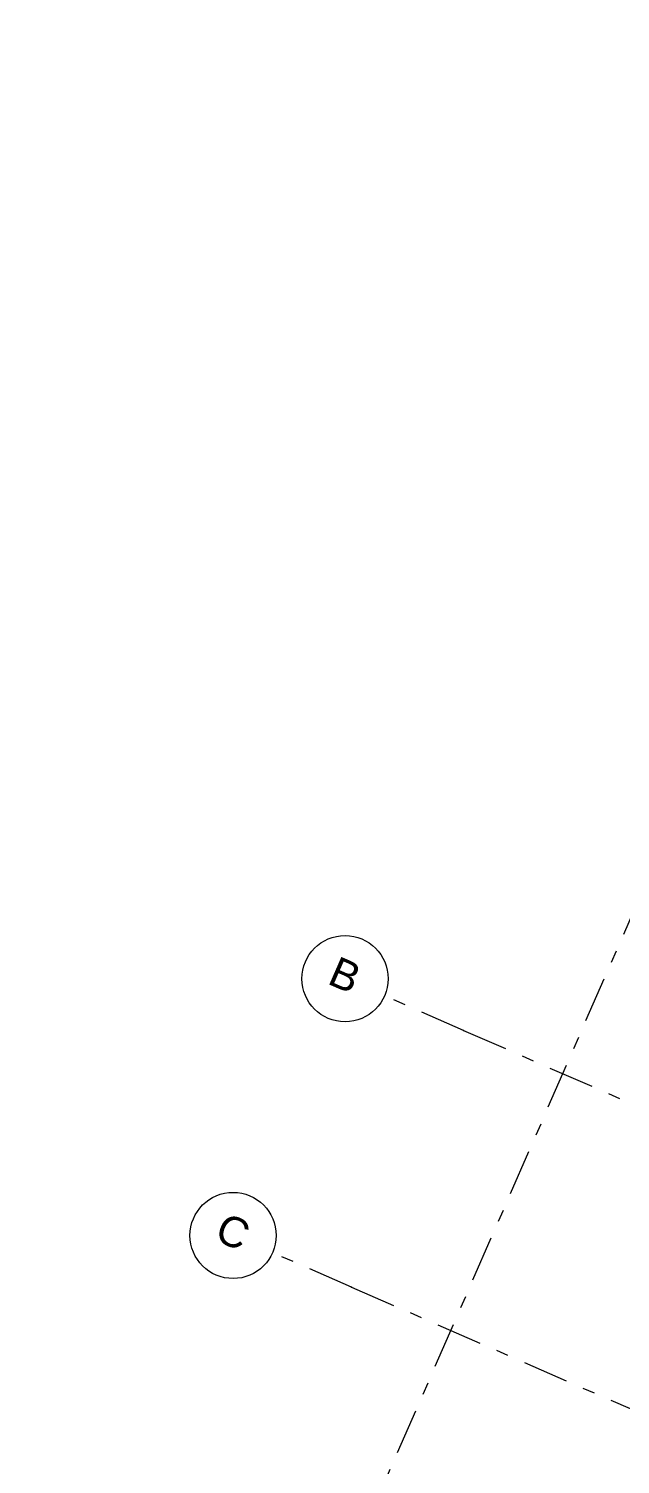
# Model space of a CAD drawing. Header units: millimetres. Extents: x -37281 to 954596, y -59787 to 956680.
# Drawn here: x -533 to 6330, y 6379 to 23036 of the extents above; entities that cross this region are included whole.
import ezdxf
from ezdxf.enums import TextEntityAlignment as Align

# ---------------------------------------------------------------- set-up
doc = ezdxf.new("R2010")
doc.units = ezdxf.units.MM
doc.header["$MEASUREMENT"] = 0
doc.linetypes.add('Double Dashed', pattern=[1093.611073, 529.166651, -211.666656, 141.111112, -211.666656])
doc.layers.add('A-15-MG_Structural_Grid', color=7, linetype='Continuous')
doc.layers.add('A-15-MG_Structural_Grid_Pen_No__163', color=7, linetype='Continuous', lineweight=0, true_color=0x750077)
doc.styles.add('GENERATED_STYLE_4', font='')
doc.styles.get('GENERATED_STYLE_4').set_extended_font_data('Swis721 BT')

# ---------------------------------------------------------------- blocks, each defined once
blk = doc.blocks.new('Standard grid marker')
at = {"layer": 'A-15-MG_Structural_Grid_Pen_No__163', "linetype": 'Double Dashed'}
blk.add_line((1000, 0), (29726, 0), dxfattribs=at)
at = {"layer": 'A-15-MG_Structural_Grid_Pen_No__163', "style": 'GENERATED_STYLE_4'}
for tag, p in [('AC_MarkerText_1_0', (-500, 41)), ('AC_MarkerText_1_1', (31226, 41))]:
    blk.add_attdef(tag, text='', height=350, rotation=90, dxfattribs=at).set_placement(p, align=Align.MIDDLE_CENTER)
blk = doc.blocks.new('Standard grid marker_3')
at = {"layer": 'A-15-MG_Structural_Grid_Pen_No__163', "linetype": 'Double Dashed'}
for q in [(0, 0), (74255, 0)]:
    blk.add_line((1000, 0), q, dxfattribs=at)
at = {"layer": 'A-15-MG_Structural_Grid_Pen_No__163', "linetype": 'Continuous'}
blk.add_circle((-500, 0), 500, dxfattribs=at)
at = {"layer": 'A-15-MG_Structural_Grid_Pen_No__163', "linetype": 'Double Dashed'}
blk.add_point((1000, 0), dxfattribs=at)
blk.add_point((1000, 0), dxfattribs=at)
at = {"layer": 'A-15-MG_Structural_Grid_Pen_No__163', "style": 'GENERATED_STYLE_4'}
for tag, p in [('AC_MarkerText_1_0', (-500, 43)), ('AC_MarkerText_1_1', (75755, 43))]:
    blk.add_attdef(tag, text='', height=350, rotation=360, dxfattribs=at).set_placement(p, align=Align.MIDDLE_CENTER)

msp = doc.modelspace()

# ---------------------------------------------------------------- block references
at = {"layer": 'A-15-MG_Structural_Grid', "color": 8, "linetype": 'Continuous', "lineweight": 15, "zscale": 1000, "rotation": 246.440411583993}
msp.add_blockref('Standard grid marker', (11348.2, 23952.4), dxfattribs=at)
at = {"layer": 'A-15-MG_Structural_Grid', "color": 8, "linetype": 'Continuous', "lineweight": 15}
ref = msp.add_blockref('Standard grid marker_3', (3595.3, 11813.5), dxfattribs=dict(at, zscale=1000, rotation=336.440411583993))
ref.add_attrib('AC_MarkerText_1', 'B', dxfattribs={"layer": 'A-15-MG_Structural_Grid_Pen_No__163', "color": 216, "true_color": 0x750077, "height": 350, "rotation": 336.44041, "style": 'GENERATED_STYLE_4'}).set_placement((3136.9, 12056.7), align=Align.MIDDLE_CENTER)
ref = msp.add_blockref('Standard grid marker_3', (2296.2, 8834.4), dxfattribs=dict(at, zscale=1000, rotation=336.440411583993))
ref.add_attrib('AC_MarkerText_1', 'C', dxfattribs={"layer": 'A-15-MG_Structural_Grid_Pen_No__163', "color": 216, "true_color": 0x750077, "height": 350, "rotation": 336.44041, "style": 'GENERATED_STYLE_4'}).set_placement((1837.9, 9077.9), align=Align.MIDDLE_CENTER)

doc.saveas('drawing.dxf')
